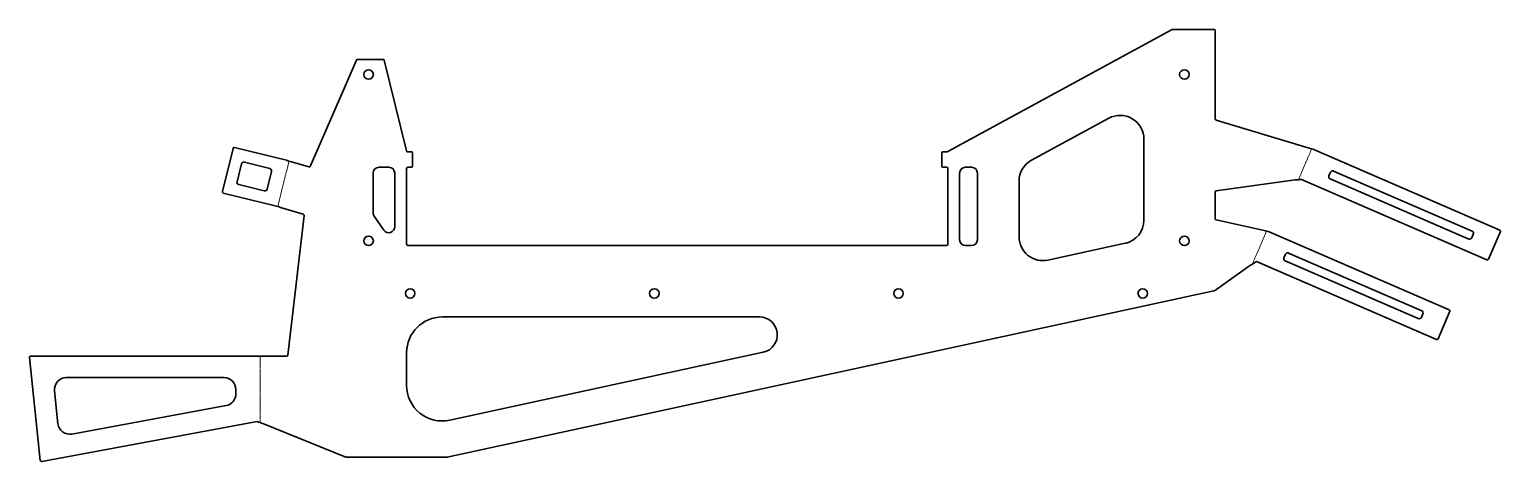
# Model space of a CAD drawing. Header units: inches. Extents: x 0 to 1237, y 0 to 364.
import ezdxf

# ---------------------------------------------------------------- set-up
doc = ezdxf.new("R2010")
doc.units = ezdxf.units.IN
doc.header["$MEASUREMENT"] = 0
doc.linetypes.add('Chain', pattern=[13.68, 9.12, -1.14, 2.28, -1.14])
doc.layers.add('SIMUMAK Bend Centerline (ISO)', color=7, linetype='Chain', lineweight=9)
doc.layers.add('SIMUMAK Visible (ISO)', color=7, linetype='Continuous', lineweight=35)

# ---------------------------------------------------------------- blocks, each defined once
blk = doc.blocks.new('SLP-SMT-02-CENF01_Chapa Desplegada_SLP-SMT-02-CENF01 (Desplegada)')
at = {"layer": 'SIMUMAK Bend Centerline (ISO)', "ltscale": 0.263158}
for p, q in [((464.4, 67), (453.2, 41.1)), ((-405.1, 18.5), (-395.6, 56.8)), ((426.5, -2.1), (414.5, -29.8)), ((-420, -163.2), (-420, -107.4))]:
    blk.add_line(p, q, dxfattribs=at)
at = {"layer": 'SIMUMAK Visible (ISO)'}
for p, q in [((347, 167.4), (158.5, 64.7)), ((347.5, 167.5), (382.3, 167.5)), ((383.3, 166.5), (383.3, 92.3)), ((-339, 141.7), (-377.8, 52.3)), ((-316.6, 142.3), (-338.1, 142.3)), ((-296.9, 65.4), (-315.6, 141.6)), ((228.7, 57.4), (293.7, 92.8)), ((384, 91.3), (462.2, 67.7)), ((323.3, 75.2), (323.3, 7.1)), ((-442.7, 67.4), (-451.7, 31.1)), ((-397.8, 57.4), (-441.5, 68.2)), ((-296, 64.6), (-292.7, 64.6)), ((-291.7, 63.6), (-291.7, 52.6)), ((153.3, 52.6), (153.3, 63.6)), ((154.3, 64.6), (158, 64.6)), ((466.6, 66.3), (622.6, -1.3)), ((-439.3, 39.4), (-435.6, 54.4)), ((-433.2, 55.8), (-411.8, 50.6)), ((-393.5, 56.1), (-379, 51.8)), ((-319.9, 51.6), (-311.7, 51.6)), ((-296.7, 50.6), (-296.7, -13.4)), ((-292.7, 51.6), (-295.7, 51.6)), ((157.3, 51.6), (154.3, 51.6)), ((158.3, -13.4), (158.3, 50.6)), ((173.3, 51.6), (178.3, 51.6)), ((-410.4, 48.1), (-414.1, 33.1)), ((-324.9, 13.2), (-324.9, 46.6)), ((-306.7, 46.6), (-306.7, 1.5)), ((168.3, -9.4), (168.3, 46.6)), ((183.3, 46.6), (183.3, -9.4)), ((218.3, -7), (218.3, 39.9)), ((450.6, 40.9), (384.1, 31.6)), ((455.7, 41.3), (611.7, -26.3)), ((478.9, 44.4), (480.2, 47.4)), ((596.4, -8.8), (479.9, 41.7)), ((482.8, 48.4), (599.3, -2.1)), ((-407.2, 19.1), (-450.9, 29.9)), ((-416.5, 31.7), (-437.9, 37)), ((383.3, 30.7), (383.3, 8.3)), ((-383.6, 12), (-402.9, 17.8)), ((-396.6, -106.5), (-382.9, 11)), ((-315.8, -1.4), (-324, 10.3)), ((384, 7.4), (424.3, -1.6)), ((428.7, -2.7), (580.1, -68.3)), ((600.3, -4.8), (599.1, -7.7)), ((613, -25.8), (623.1, -2.6)), ((-295.7, -14.4), (157.3, -14.4)), ((178.3, -14.4), (173.3, -14.4)), ((307.5, -12.4), (242.5, -26.5)), ((441, -24.6), (442.3, -21.6)), ((444.9, -20.6), (556.9, -69.1)), ((411.1, -32), (382.6, -52.4)), ((417.9, -27.7), (569.3, -93.3)), ((554, -75.8), (442.1, -27.3)), ((382.2, -52.5), (-262.5, -192.4)), ((557.9, -71.8), (556.6, -74.7)), ((570.6, -92.8), (580.6, -69.6)), ((-266.7, -74.4), (0, -74.4)), ((-613.9, -108.5), (-604.8, -195.1)), ((-612.9, -107.4), (-397.6, -107.4)), ((-296.7, -131.9), (-296.7, -104.4)), ((3.2, -104), (-260.4, -161.2)), ((-582.9, -125.4), (-450.3, -125.4)), ((-440.3, -135.4), (-440.3, -139.1)), ((-590, -164.2), (-592.9, -136.4)), ((-448.4, -148.9), (-578.2, -173)), ((-603.6, -196), (-422.3, -162.4)), ((-347.8, -192.3), (-417.7, -164)), ((-262.7, -192.4), (-347.4, -192.4))]:
    blk.add_line(p, q, dxfattribs=at)
for centre in [(-328.7, 129.6), (357.3, 129.6), (-328.7, -10.4), (357.3, -10.4), (-293.7, -54.6), (-88.4, -54.6), (116.9, -54.6), (322.3, -54.6)]:
    blk.add_circle(centre, 4, dxfattribs=at)
at = {"layer": 'SIMUMAK Visible (ISO)', "extrusion": (0, 0, -1)}
for centre, start, end in [((-347.5, 166.5), 61.432, 90), ((-382.3, 166.5), 90, 180), ((338.1, 141.3), 23.4377, 90), ((316.6, 141.3), 90, 166.2381), ((441.7, 67.2), 13.8513, 103.8513), ((292.7, 63.6), 90, 180), ((-154.3, 63.6), 360, 90), ((292.7, 52.6), 180, 270), ((-154.3, 52.6), 270, 360), ((450.7, 30.8), 283.8513, 13.8513), ((-622.2, -2.2), 113.4377, 203.4377), ((-612.1, -25.4), 203.4377, 293.4377), ((-382, -51.5), 234.4623, 257.7612), ((-579.7, -69.2), 113.4377, 203.4377), ((-569.7, -92.4), 203.4377, 293.4377), ((612.9, -108.4), 354, 90), ((603.8, -195), 259.5, 354), ((347.4, -191.4), 270, 292.0243), ((262.7, -191.4), 257.7612, 270)]:
    blk.add_arc(centre, 1, start, end, dxfattribs=at)
at = {"layer": 'SIMUMAK Visible (ISO)'}
for centre, radius, start, end in [((303.3, 75.2), 20, 360, 118.568), ((384.3, 92.3), 1, 180, 253.2065), ((-296, 65.6), 1, 193.7619, 270), ((158, 65.6), 1, 270, 298.568), ((-433.7, 53.9), 2, 76.1487, 166.1487), ((-412.3, 48.6), 2, 346.1487, 76.1487), ((-378.7, 52.7), 1, 253.3207, 336.5623), ((-319.9, 46.6), 5, 90, 180), ((-311.7, 46.6), 5, 0, 90), ((-295.7, 50.6), 1, 90, 180), ((157.3, 50.6), 1, 0, 90), ((173.3, 46.6), 5, 90, 180), ((178.3, 46.6), 5, 0, 90), ((238.3, 39.9), 20, 118.568, 180), ((-437.4, 38.9), 2, 166.1487, 256.1487), ((480.7, 43.6), 2, 156.5623, 246.5623), ((482, 46.6), 2, 66.5623, 156.5623), ((-416, 33.6), 2, 256.1487, 346.1487), ((384.3, 30.7), 1, 97.9072, 180), ((-319.9, 13.2), 5, 180, 215), ((-383.9, 11.1), 1, 353.3207, 73.3207), ((-311.7, 1.5), 5, 215, 360), ((303.3, 7.1), 20, 282.2388, 0), ((384.3, 8.3), 1, 180, 257.4712), ((173.3, -9.4), 5, 180, 270), ((178.3, -9.4), 5, 270, 0), ((238.3, -7), 20, 180, 282.2388), ((597.2, -6.9), 2, 246.5623, 336.5623), ((598.5, -4), 2, 336.5623, 66.5623), ((-295.7, -13.4), 1, 180, 270), ((157.3, -13.4), 1, 270, 0), ((442.9, -25.4), 2, 156.5623, 246.5623), ((444.2, -22.4), 2, 66.5623, 156.5623), ((556.1, -71), 2, 336.5623, 66.5623), ((-266.7, -104.4), 30, 90, 180), ((0, -89.4), 15, 282.2388, 90), ((554.8, -73.9), 2, 246.5623, 336.5623), ((-397.6, -106.4), 1, 270, 353.3207), ((-582.9, -135.4), 10, 90, 186), ((-450.3, -135.4), 10, 360, 90), ((-266.7, -131.9), 30, 180, 282.2388), ((-450.3, -139.1), 10, 280.5, 360), ((-580, -163.1), 10, 186, 280.5)]:
    blk.add_arc(centre, radius, start, end, dxfattribs=at)
for points in [[(462.2, 67.7), (463.7, 67.2), (465.1, 66.8), (466.6, 66.3)], [(-393.5, 56.1), (-394.9, 56.5), (-396.4, 57), (-397.8, 57.4)], [(450.6, 40.9), (452.3, 41), (454, 41.2), (455.7, 41.3)], [(-402.9, 17.8), (-404.3, 18.3), (-405.8, 18.7), (-407.2, 19.1)], [(424.3, -1.6), (425.8, -2), (427.3, -2.3), (428.7, -2.7)], [(411.1, -32), (413.4, -30.6), (415.6, -29.1), (417.9, -27.7)], [(-417.7, -164), (-419.2, -163.5), (-420.8, -162.9), (-422.3, -162.4)]]:
    blk.add_open_spline(points, degree=3, dxfattribs=at)

msp = doc.modelspace()

# ---------------------------------------------------------------- block references
msp.add_blockref('SLP-SMT-02-CENF01_Chapa Desplegada_SLP-SMT-02-CENF01 (Desplegada)', (613.9, 196))

doc.saveas('drawing.dxf')
